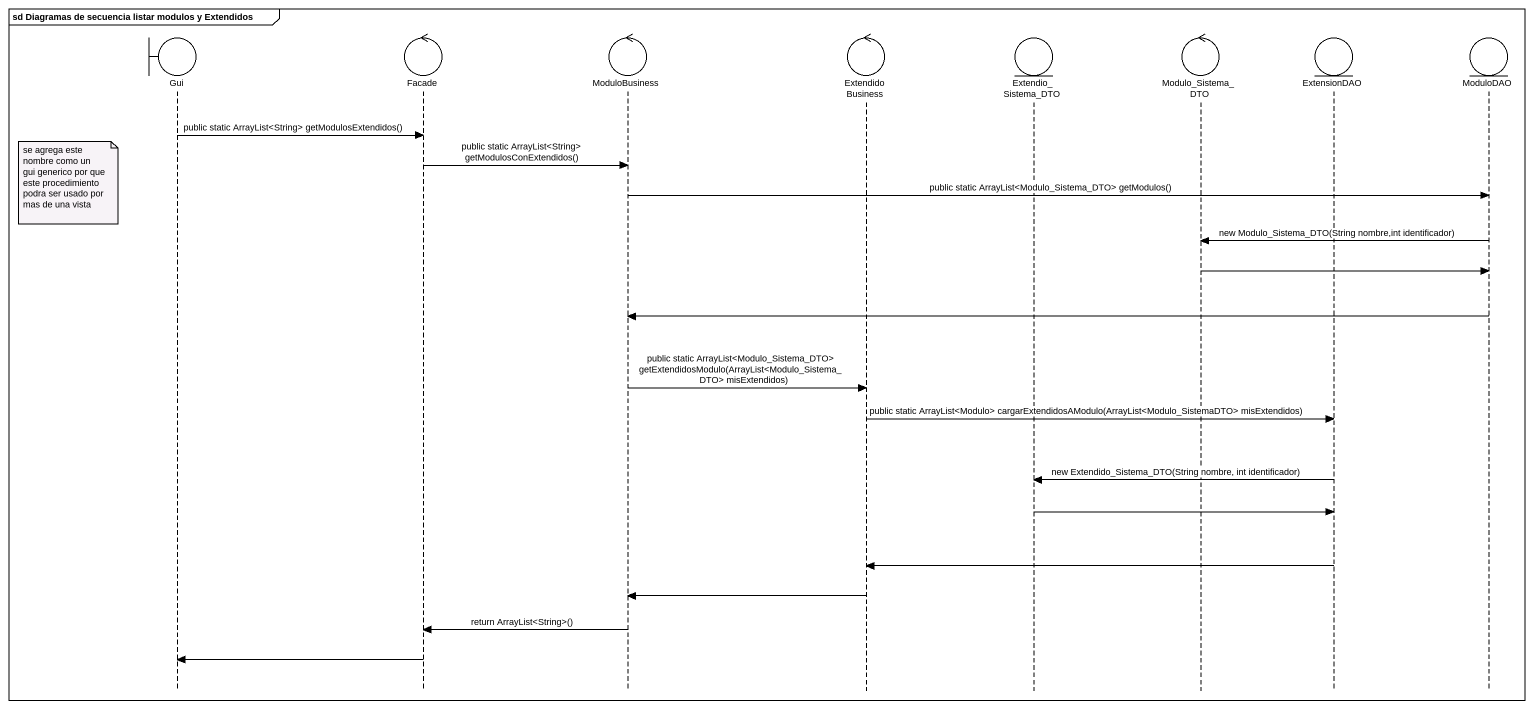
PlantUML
@startuml
mainframe sd Diagramas de secuencia listar modulos y Extendidos
hide footbox
boundary Gui
control Facade
control ModuloBusiness
control ExtendidoBusiness
entity Extendio_Sistema_DTO
control Modulo_Sistema_DTO
entity ExtensionDAO
entity ModuloDAO

Gui -> Facade : public static ArrayList<String> getModulosExtendidos()
Facade -> ModuloBusiness : public static ArrayList<String> getModulosConExtendidos()
note left of Gui : se agrega este nombre como un gui generico por que este procedimiento podra ser usado por mas de una vista
ModuloBusiness -> ModuloDAO : public static ArrayList<Modulo_Sistema_DTO> getModulos()
ModuloDAO -> Modulo_Sistema_DTO : new Modulo_Sistema_DTO(String nombre,int identificador)
Modulo_Sistema_DTO -> ModuloDAO
ModuloDAO -> ModuloBusiness
ModuloBusiness -> ExtendidoBusiness : public static ArrayList<Modulo_Sistema_DTO> getExtendidosModulo(ArrayList<Modulo_Sistema_DTO> misExtendidos)
ExtendidoBusiness -> ExtensionDAO : public static ArrayList<Modulo> cargarExtendidosAModulo(ArrayList<Modulo_SistemaDTO> misExtendidos)
ExtensionDAO -> Extendio_Sistema_DTO : new Extendido_Sistema_DTO(String nombre, int identificador)
Extendio_Sistema_DTO -> ExtensionDAO
ExtensionDAO -> ExtendidoBusiness
ExtendidoBusiness -> ModuloBusiness
ModuloBusiness -> Facade : return ArrayList<String>()
Facade -> Gui
@enduml
